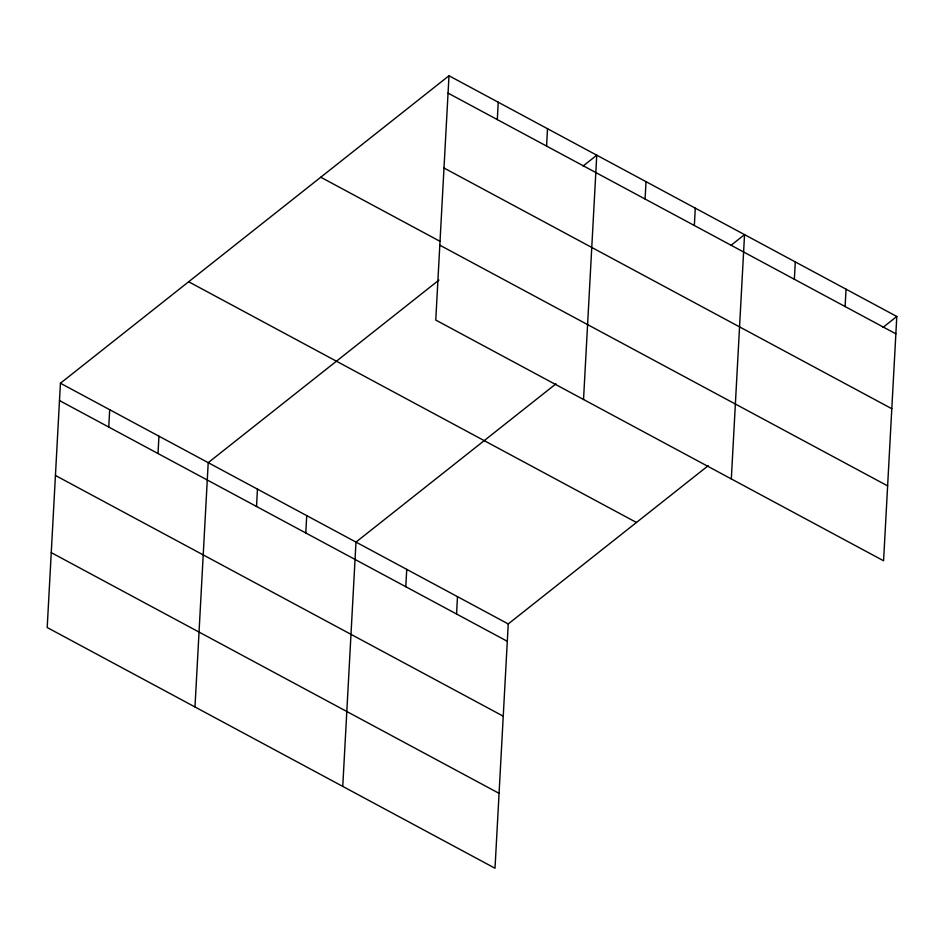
<?xml version="1.0" encoding="UTF-8"?>
<svg xmlns="http://www.w3.org/2000/svg" width="944" height="944" viewBox="0 0 944 944"><rect width="100%" height="100%" fill="white"/><g stroke="black" fill="none" stroke-linecap="round" stroke-linejoin="round"><path stroke-width="1.42" d="M448.99 75.756L435.762 320.063L883.572 560.771L896.8 316.476L448.99 75.756L60.428 383.229L47.2 627.524L495.01 868.244L508.238 623.937L708.212 465.699M108.749 427.054L109.693 409.708M158.014 453.533L158.946 436.187M194.983 706.962L208.211 462.666L438.936 280.097M256.532 506.491L257.464 489.145M305.785 532.971L306.729 515.625M342.755 786.399L355.982 542.104L555.957 383.854M405.802 586.731L406.734 569.374M456.554 614.013L457.486 596.655M497.311 119.593L498.243 102.235M546.564 146.072L547.508 128.714M583.534 399.489L596.761 155.194L583.026 166.073M645.082 199.031L646.026 181.673M694.347 225.51L695.28 208.152M731.317 478.927L744.545 234.631L730.809 245.499M794.352 279.259L795.296 261.913M845.104 306.54L846.048 289.194M883.065 327.344L896.8 316.476M448.046 93.114L895.856 333.822M443.987 168.008L891.809 408.717M320.759 177.224L440.022 241.334M439.81 245.169L887.62 485.877M188.658 281.76L636.468 522.48M60.428 383.229L508.238 623.937M59.496 400.575L507.306 641.295M55.436 475.469L503.246 716.189M51.259 552.629L499.069 793.349"/></g></svg>
